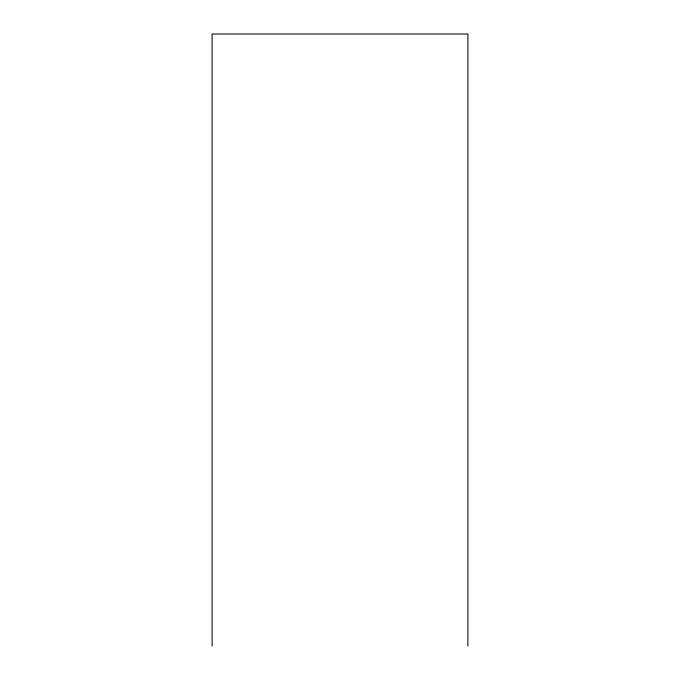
<?xml version="1.0" encoding="UTF-8"?>
<svg xmlns="http://www.w3.org/2000/svg" width="680" height="680" viewBox="0 0 680 680"><rect width="100%" height="100%" fill="white"/><g stroke="black" fill="none" stroke-linecap="round" stroke-linejoin="round"><path stroke-width="1.02" d="M467.899 646L467.899 34L212.1 34L212.1 646"/></g></svg>
